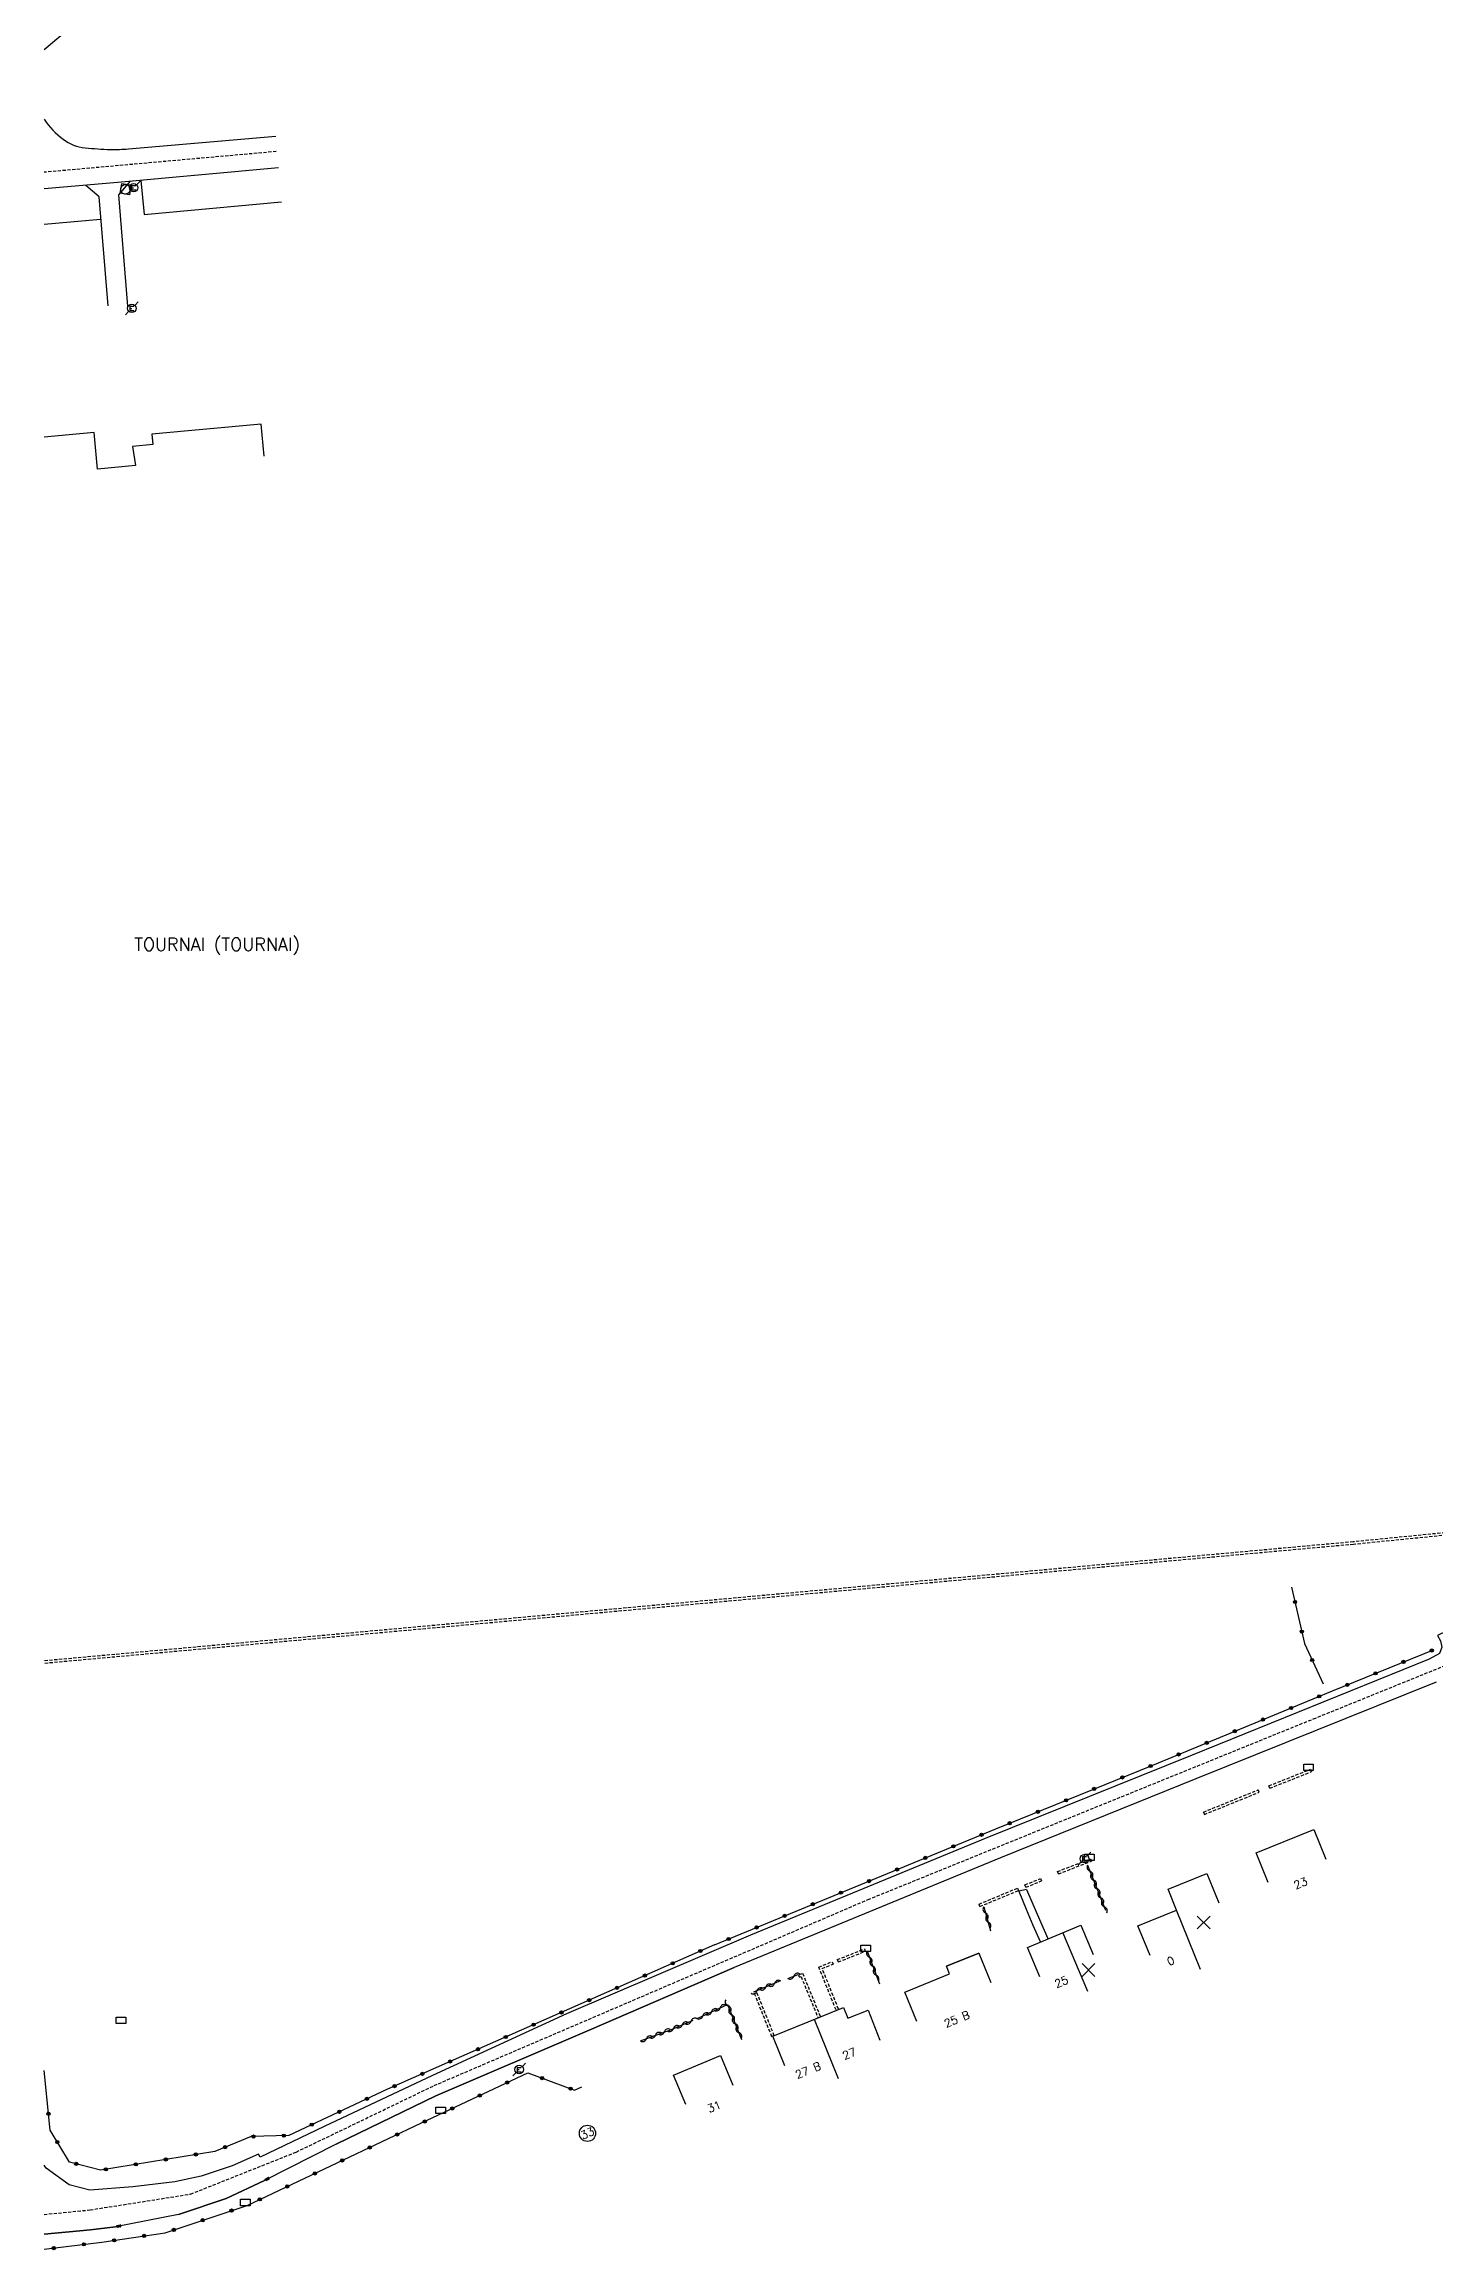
# Model space of a CAD drawing. Header units: millimetres. Extents: x 80999 to 82000, y 143000 to 144001.
# Drawn here: x 81000 to 81217.2, y 143032.6 to 143377.2 of the extents above; entities that cross this region are included whole.
import ezdxf
from ezdxf.enums import TextEntityAlignment as Align

# ---------------------------------------------------------------- set-up
doc = ezdxf.new("R2010")
doc.units = ezdxf.units.MM
doc.linetypes.add('DASHED', pattern=[0.75, 0.5, -0.25])
doc.layers.get('0').update_dxf_attribs({"linetype": 'CONTINUOUS'})
for name, color, linetype in [('W0001', 6, 'DASHED'), ('W0008', 7, 'CONTINUOUS'), ('W0100', 7, 'CONTINUOUS'), ('W0105', 7, 'CONTINUOUS'), ('W0112', 1, 'DASHED'), ('W0310', 3, 'CONTINUOUS'), ('W0322', 7, 'CONTINUOUS'), ('W0400', 7, 'CONTINUOUS'), ('W0420', 7, 'CONTINUOUS'), ('W0471', 7, 'CONTINUOUS'), ('W0980', 7, 'CONTINUOUS'), ('W0991', 7, 'CONTINUOUS'), ('W1102', 7, 'CONTINUOUS'), ('W1471', 7, 'CONTINUOUS')]:
    doc.layers.add(name, color=color, linetype=linetype)
doc.styles.get("Standard").update_dxf_attribs({"font": 'romans.shx', "width": 0.85})

# ---------------------------------------------------------------- blocks, each defined once
blk = doc.blocks.new('t991o')
at = {"color": 0, "linetype": 'Continuous'}
for p, q in [((-1, 1), (1, -1)), ((-1, -1), (1, 1))]:
    blk.add_line(p, q, dxfattribs=at)
blk = doc.blocks.new('t322o')
at = {"color": 0, "linetype": 'Continuous'}
for radius in [0.25, 0.15]:
    blk.add_circle((0, 0), radius, dxfattribs=at)
blk = doc.blocks.new('t310o')
at = {"color": 0, "linetype": 'Continuous'}
for centre, start, end in [((-0.5, 0.38), 216.8699, 323.1304), ((0.5, -0.37), 36.8699, 143.1303)]:
    blk.add_arc(centre, 0.625, start, end, dxfattribs=at)
blk = doc.blocks.new('T471')
for p, q in [((-0.333334, 0.333334), (-0.333334, -0.333334)), ((-0.333334, 0.333334), (0.333334, 0.333334)), ((-0.333334, 0), (0, 0)), ((0.500001, 0.500001), (1.000002, 1.000002)), ((-0.500001, -0.500001), (-1.000002, -1.000002)), ((-0.333334, -0.333334), (0.333334, -0.333334))]:
    blk.add_line(p, q)
blk.add_ellipse((0, 0), major_axis=(0.471405, 0.471405), ratio=1, start_param=5.4977871438, end_param=11.780972451)
blk = doc.blocks.new('T400')
for p, q in [((-0.15, 0.3), (0.15, 0.3)), ((-0.15, -0.25), (-0.15, 0.3)), ((-0.15, 0.15), (0.15, 0.15)), ((-0.15, 0), (0.15, 0)), ((0.15, 0.3), (0.15, -0.25)), ((-0.15, -0.15), (0.15, -0.15)), ((-0.15, -0.25), (-0.15, -0.3)), ((-0.15, -0.3), (0.15, -0.3)), ((0.15, -0.3), (0.15, -0.25))]:
    blk.add_line(p, q)
blk = doc.blocks.new('T420')
for p, q in [((0.75, 0.75), (-0.75, 0.75)), ((-0.75, 0.75), (-0.75, -0.75)), ((0.75, 0.75), (0.75, -0.75)), ((0.75, -0.75), (-0.75, -0.75))]:
    blk.add_line(p, q)
blk.add_ellipse((0, 0), major_axis=(-0.53, 0.53), ratio=1, start_param=3.926991, end_param=10.210176)
blk = doc.blocks.new('T1471')
at = {"color": 0, "linetype": 'Continuous', "flags": 128}
blk.add_lwpolyline([(-0.75, -0.5), (-0.75, 0.5), (0.75, 0.5), (0.75, -0.5), (-0.75, -0.5)], dxfattribs=at)

msp = doc.modelspace()

# ---------------------------------------------------------------- linework, layer by layer
at = {"layer": 'W0001', "flags": 128}
msp.add_lwpolyline([(81036.25, 143360.46), (81000, 143357.22)], dxfattribs=at)
at = {"layer": 'W0001'}
msp.add_lwpolyline([(81000, 143038.17), (81007.17, 143038.88), (81022.88, 143041.35), (81039.38, 143047.92), (81060.91, 143058.3), (81128.69, 143087.36), (81198.26, 143115.59), (81249.91, 143136.51), (81292.61, 143153.68), (81356.52, 143179.55), (81372.19, 143185.3), (81378.49, 143185.48), (81384.58, 143183.38), (81389.33, 143178.52), (81391.71, 143173.32), (81407.01, 143126.12)], dxfattribs=at)
at = {"layer": 'W0008'}
for points in [[(81120.39, 143506.24), (81122.65, 143504.53), (81073.55, 143439.66), (81072.8, 143438.68), (81071.81, 143437.42), (81070.89, 143436.35), (81070.49, 143435.91), (81070.09, 143435.49), (81069.45, 143434.85), (81069.28, 143434.69), (81000, 143376.37)], [(81036.63, 143357.9), (81012.07, 143355.69), (81000, 143354.61)], [(81013.42, 143355.81), (81011.63, 143353.71), (81013.04, 143336.32)], [(81237.98, 143144.4), (81234.63, 143138.5), (81231.41, 143135.24), (81217.66, 143128.6), (81218.14, 143127.79), (81218.32, 143126.79), (81217.94, 143125.83), (81216.36, 143124.94), (81179.35, 143109.92), (81147.23, 143097), (81110.36, 143081.82), (81081.61, 143069.52), (81060.65, 143059.9), (81043.73, 143051.93), (81033.73, 143047.14), (81033.47, 143047.6), (81029.37, 143045.75), (81024.54, 143044.15), (81020.41, 143043.27), (81013.86, 143042.46), (81007.12, 143041.98), (81003.91, 143042.77), (81000.31, 143045.41), (81000, 143045.87)], [(81217.43, 143121.32), (81179.9, 143106.2), (81149.37, 143093.87), (81107.79, 143076.74), (81085.12, 143066.98), (81061.17, 143056.69), (81045.64, 143049.14), (81034.43, 143043.46), (81028.43, 143040.67), (81020.97, 143038.17), (81011.15, 143036.25), (81007.23, 143035.79), (81000, 143035.11)], [(81110.36, 143081.82), (81081.61, 143069.52), (81060.65, 143059.9), (81043.73, 143051.93), (81033.73, 143047.14), (81033.47, 143047.6), (81029.37, 143045.75), (81024.54, 143044.15), (81020.41, 143043.27), (81013.86, 143042.46), (81007.12, 143041.98), (81003.91, 143042.77), (81000.31, 143045.41), (81000, 143045.87)], [(81045.64, 143049.14), (81061.17, 143056.69), (81085.12, 143066.98), (81107.79, 143076.74)], [(81020.97, 143038.17), (81028.43, 143040.67), (81034.43, 143043.46)], [(81000, 143035.11), (81007.23, 143035.79), (81011.15, 143036.25)]]:
    msp.add_lwpolyline(points, dxfattribs=at)
at = {"layer": 'W0008', "flags": 128}
msp.add_lwpolyline([(81000, 143365.52, 0.087279), (81002.97, 143362.38, 0.13448), (81006.42, 143361.04, 0.020227), (81010.32, 143360.79, 0.027378), (81013.2, 143360.88), (81036.2, 143362.87)], format="xyb", dxfattribs=at)
for points in [[(81009.98, 143336.33), (81008.59, 143353.39), (81006.52, 143355.17)], [(81015.08, 143355.96), (81015.61, 143350.63), (81037.09, 143352.6)], [(81000, 143349.1), (81008.8, 143349.89)]]:
    msp.add_lwpolyline(points, dxfattribs=at)
at = {"layer": 'W0100', "flags": 128}
msp.add_lwpolyline([(81034.39, 143312.88), (81033.92, 143317.86), (81016.82, 143316.28), (81016.97, 143314.69), (81013.81, 143314.4), (81014.26, 143311.4), (81008.32, 143310.85), (81007.8, 143316.56), (81000, 143315.84)], dxfattribs=at)
at = {"layer": 'W0100'}
for points in [[(81191.19, 143090.04), (81189.32, 143094.68), (81198.32, 143098.3), (81200.19, 143093.67)], [(81172.74, 143078.63), (81170.86, 143083.27), (81176.88, 143085.71), (81175.55, 143089), (81181.6, 143091.46), (81183.48, 143086.83)], [(81155.55, 143075.29), (81153.62, 143079.9), (81161.91, 143083.38), (81163.84, 143078.77)], [(81136.32, 143068.29), (81134.43, 143072.92), (81141.43, 143075.78), (81140.97, 143076.97), (81145.99, 143079.01), (81140.96, 143076.98), (81145.99, 143079.01), (81147.88, 143074.38)], [(81115.72, 143061.4), (81113.85, 143066.04), (81124.88, 143070.48), (81125.55, 143068.83), (81128.72, 143070.07), (81130.53, 143065.4)], [(81100.21, 143055.32), (81098.29, 143059.94), (81105.65, 143063), (81107.57, 143058.38)]]:
    msp.add_lwpolyline(points, dxfattribs=at)
at = {"layer": 'W0105'}
for p, q in [((81153.45, 143088.95), (81155.65, 143083.87)), ((81154.43, 143083.36), (81155.58, 143080.79)), ((81155.65, 143083.87), (81156.8, 143081.3))]:
    msp.add_line(p, q, dxfattribs=at)
msp.add_lwpolyline([(81153.45, 143088.95), (81152.26, 143088.68), (81153.41, 143085.88), (81154.43, 143083.36)], dxfattribs=at)
at = {"layer": 'W0112'}
for p, q in [((81235.27, 143146.3), (81204.48, 143143.25)), ((81235.51, 143145.92), (81204.52, 143142.85)), ((81204.48, 143143.25), (81000, 143124.65)), ((81204.52, 143142.85), (81000, 143124.25)), ((81197.82, 143107.73), (81197.97, 143107.35)), ((81189.77, 143104.12), (81189.62, 143104.49)), ((81191.46, 143104.76), (81191.31, 143105.13)), ((81181.08, 143101.03), (81181.23, 143100.66)), ((81163.47, 143093.75), (81163.62, 143093.38)), ((81152.03, 143089.15), (81152.19, 143088.78)), ((81153.36, 143089.29), (81153.21, 143089.67)), ((81155.66, 143090.64), (81155.81, 143090.27)), ((81158.43, 143091.37), (81158.29, 143091.74)), ((81146.18, 143086.28), (81146.03, 143086.65)), ((81128.12, 143079.65), (81128.26, 143079.28)), ((81117.99, 143075.24), (81117.86, 143075.62)), ((81123.08, 143077.65), (81123.23, 143077.28)), ((81123.89, 143077.98), (81124.04, 143077.61)), ((81110.92, 143072.71), (81111.29, 143072.86)), ((81114.01, 143066.11), (81113.63, 143065.96))]:
    msp.add_line(p, q, dxfattribs=at)
for points in [[(81191.31, 143105.13), (81197.82, 143107.73)], [(81191.46, 143104.76), (81197.97, 143107.35)], [(81181.08, 143101.03), (81189.62, 143104.49)], [(81181.23, 143100.66), (81189.77, 143104.12)], [(81158.29, 143091.74), (81163.47, 143093.75)], [(81158.43, 143091.37), (81163.62, 143093.38)], [(81146.03, 143086.65), (81152.03, 143089.15)], [(81153.21, 143089.67), (81155.66, 143090.64)], [(81153.36, 143089.29), (81155.81, 143090.27)], [(81146.18, 143086.28), (81152.19, 143088.78)], [(81123.89, 143077.98), (81128.12, 143079.65)], [(81124.04, 143077.61), (81128.26, 143079.28)], [(81117.86, 143075.62), (81118.47, 143075.84), (81121.23, 143069.11)], [(81117.99, 143075.24), (81118.24, 143075.33), (81120.86, 143068.96)], [(81123.71, 143070.11), (81121, 143076.82), (81123.08, 143077.65)], [(81124.08, 143070.26), (81121.53, 143076.6), (81123.23, 143077.28)], [(81110.92, 143072.71), (81113.63, 143065.96)], [(81111.29, 143072.86), (81114.01, 143066.11)]]:
    msp.add_lwpolyline(points, dxfattribs=at)
at = {"layer": 'W0310'}
for p, q in [((81162.99, 143092.73), (81165.81, 143085.7)), ((81146.77, 143086.21), (81147.85, 143082.5)), ((81128.54, 143079.31), (81130.46, 143074.18)), ((81116.18, 143075.02), (81117.8, 143075.66)), ((81115.02, 143074.67), (81110.8, 143072.88))]:
    msp.add_line(p, q, dxfattribs=at)
for points in [[(81093.14, 143065.27), (81097.09, 143066.77), (81097.73, 143066.96), (81101.39, 143068.51)], [(81101.98, 143068.77), (81106.74, 143070.98), (81108.94, 143065.49)]]:
    msp.add_lwpolyline(points, dxfattribs=at)
at = {"layer": 'W0322'}
for points in [[(81194.86, 143136.17), (81196.87, 143127.39), (81199.79, 143121.07)], [(81104.7, 143080.29), (81148.66, 143098.41), (81173.2, 143108.38), (81201.27, 143119.98), (81217.01, 143126.39)], [(81104.7, 143080.29), (81053.66, 143057.75), (81038.21, 143050.5), (81032.34, 143050.33), (81026.64, 143048.02), (81008.82, 143045.08), (81003.97, 143046.35), (81000.94, 143051.32), (81000, 143060.66)], [(81000, 143032.72), (81009.02, 143033.85), (81018.91, 143035.3), (81031.69, 143039.58), (81059.85, 143052.88), (81075.57, 143060.3)], [(81075.57, 143060.3), (81082.84, 143057.59), (81083.99, 143058.08)]]:
    msp.add_lwpolyline(points, dxfattribs=at)
at = {"layer": 'W1102'}
for p, q in [((81180.65, 143076.45), (81176.88, 143085.71)), ((81163.01, 143072.99), (81159.14, 143082.22)), ((81124.06, 143059.37), (81120.32, 143068.65))]:
    msp.add_line(p, q, dxfattribs=at)
msp.add_circle((81084.87, 143050.84), 1.27, dxfattribs=at)

# ---------------------------------------------------------------- block references
at = {"layer": 'W0310'}
for p, rotation in [((81163.36, 143091.8), 291.9110510330904), ((81163.92, 143090.41), 291.9110510330904), ((81164.48, 143089.02), 291.9110510330904), ((81147.05, 143085.25), 286.2998626438578), ((81165.04, 143087.62), 291.9110510330904), ((81165.6, 143086.23), 291.9110510330904), ((81147.47, 143083.81), 286.2998626438578), ((81128.89, 143078.37), 290.5645389837441), ((81117.11, 143075.39), 21.8381219513061), ((81129.42, 143076.97), 290.5645389837441), ((81129.94, 143075.57), 290.5645389837441), ((81111.34, 143073.11), 202.9983404667538), ((81112.72, 143073.7), 202.9983404667538), ((81114.1, 143074.28), 202.9983404667538), ((81101.05, 143068.36), 22.92757356023658), ((81102.89, 143069.19), 24.89041336104555), ((81104.25, 143069.82), 24.89041336104555), ((81105.61, 143070.45), 24.89041336104555), ((81106.83, 143070.75), 291.8553634242591), ((81107.39, 143069.35), 291.8553634242591), ((81107.95, 143067.96), 291.8553634242591), ((81094.08, 143065.62), 20.80670621511637), ((81095.48, 143066.16), 20.80670621511637), ((81096.88, 143066.69), 20.80670621511637), ((81098.29, 143067.2), 22.92757356023658), ((81099.67, 143067.78), 22.92757356023658), ((81108.51, 143066.57), 291.8553634242591)]:
    msp.add_blockref('t310o', p, dxfattribs=dict(at, rotation=rotation))
at = {"layer": 'W0322'}
for p, rotation in [((81195.39, 143133.86), 282.8779294995687), ((81196.45, 143129.22), 282.8779294995687), ((81198.07, 143124.79), 294.8430257810737), ((81212.35, 143124.49), 22.16645563817872), ((81216.75, 143126.28), 22.16645563817872), ((81203.56, 143120.91), 22.16645563817872), ((81207.96, 143122.7), 22.16645563817872), ((81194.77, 143117.29), 22.44609314240685), ((81199.16, 143119.11), 22.44609314240685), ((81185.99, 143113.66), 22.44609314240685), ((81190.38, 143115.48), 22.44609314240685), ((81177.21, 143110.04), 22.44609314240685), ((81181.6, 143111.85), 22.44609314240685), ((81168.42, 143106.44), 22.10422654130201), ((81172.82, 143108.23), 22.10422654130201), ((81159.62, 143102.86), 22.10422654130201), ((81164.02, 143104.65), 22.10422654130201), ((81150.82, 143099.29), 22.10422654130201), ((81155.22, 143101.08), 22.10422654130201), ((81142.03, 143095.68), 22.40516871083511), ((81146.42, 143097.49), 22.40516871083511), ((81137.64, 143093.87), 22.40516871083511), ((81128.85, 143090.25), 22.40516871083511), ((81133.24, 143092.06), 22.40516871083511), ((81120.07, 143086.63), 22.40516871083511), ((81124.46, 143088.44), 22.40516871083511), ((81111.29, 143083.01), 22.40516871083511), ((81115.68, 143084.82), 22.40516871083511), ((81102.53, 143079.33), 203.8301816588184), ((81106.9, 143081.2), 22.40516871083511), ((81093.84, 143075.49), 203.8301816588184), ((81098.18, 143077.41), 203.8301816588184), ((81085.15, 143071.65), 203.8301816588184), ((81089.49, 143073.57), 203.8301816588184), ((81080.8, 143069.73), 203.8301816588184), ((81072.11, 143065.9), 203.8301816588184), ((81076.46, 143067.82), 203.8301816588184), ((81063.42, 143062.06), 203.8301816588184), ((81067.77, 143063.98), 203.8301816588184), ((81054.73, 143058.22), 203.8301816588184), ((81059.08, 143060.14), 203.8301816588184), ((81072.34, 143058.78), 25.28274842801207), ((81077.79, 143059.47), 339.5165891935501), ((81082.24, 143057.81), 339.5165891935501), ((81050.42, 143056.23), 205.1132646115442), ((81063.75, 143054.72), 25.28274842801207), ((81068.05, 143056.75), 25.28274842801207), ((81000.68, 143053.9), 95.72553967295205), ((81041.82, 143052.2), 205.1132646115442), ((81046.12, 143054.21), 205.1132646115442), ((81059.46, 143052.69), 25.27833208045352), ((81002.06, 143049.48), 121.4197256711145), ((81023.69, 143047.54), 189.3840715647001), ((81028.27, 143048.68), 202.012667347047), ((81032.7, 143050.34), 181.7168752373167), ((81037.45, 143050.48), 181.7168752373167), ((81050.87, 143048.63), 25.27833208045352), ((81055.16, 143050.66), 25.27833208045352), ((81005.02, 143046.08), 165.2674641170331), ((81009.63, 143045.21), 189.3840715647001), ((81014.31, 143045.99), 189.3840715647001), ((81019, 143046.76), 189.3840715647001), ((81042.28, 143044.58), 25.27833208045352), ((81046.57, 143046.61), 25.27833208045352), ((81037.98, 143042.55), 25.27833208045352), ((81024.77, 143037.26), 18.52092284342375), ((81029.28, 143038.77), 18.52092284342375), ((81033.68, 143040.52), 25.27833208045352), ((81010.93, 143034.12), 8.354683109709896), ((81015.63, 143034.82), 8.354683109709896), ((81020.27, 143035.75), 18.52092284342375), ((81001.51, 143032.91), 7.084907512838767), ((81006.22, 143033.5), 7.084907512838767)]:
    msp.add_blockref('t322o', p, dxfattribs=dict(at, rotation=rotation))
at = {"layer": 'W0400'}
for p, rotation in [((81034.84, 143043.68), 116.460408332774), ((81011.66, 143036.35), 100.0636049687037)]:
    msp.add_blockref('T400', p, dxfattribs=dict(at, rotation=rotation))
at = {"layer": 'W0420', "rotation": 351.3852332869662}
msp.add_blockref('T420', (81012.7, 143354.56), dxfattribs=at)
at = {"layer": 'W0471'}
for p in [(81013.98, 143354.81), (81013.7, 143335.96), (81162.51, 143093.75), (81074.2, 143060.8)]:
    msp.add_blockref('T471', p, dxfattribs=at)
at = {"layer": 'W0991', "rotation": 90}
for p in [(81181.12, 143083.77), (81163.12, 143076.35)]:
    msp.add_blockref('t991o', p, dxfattribs=at)
at = {"layer": 'W1471'}
for p in [(81197.5, 143108.04), (81163.28, 143093.95), (81128.31, 143079.74), (81012.01, 143068.49), (81061.96, 143054.42), (81031.41, 143040.03)]:
    msp.add_blockref('T1471', p, dxfattribs=at)

# ---------------------------------------------------------------- texts
at = {"layer": 'W0980'}
msp.add_text('TOURNAI (TOURNAI)', height=2, dxfattribs=at).set_placement((81027.01, 143236.46), align=Align.MIDDLE)
at = {"layer": 'W0991'}
for s, rotation, p in [('23', 21.9384, (81196.26, 143089.92)), ('25', 22.7483, (81158.9, 143074.52)), ('0', 22.1222, (81175.97, 143077.78)), ('25 B', 22.2088, (81142.56, 143068.68)), ('27 B', 21.9312, (81119.33, 143060.7)), ('27', 21.9292, (81125.77, 143063.29)), ('31', 22.585, (81104.66, 143055)), ('33', 23.2541, (81084.87, 143050.84))]:
    msp.add_text(s, height=1.25, rotation=rotation, dxfattribs=at).set_placement(p, align=Align.MIDDLE)

doc.saveas('drawing.dxf')
